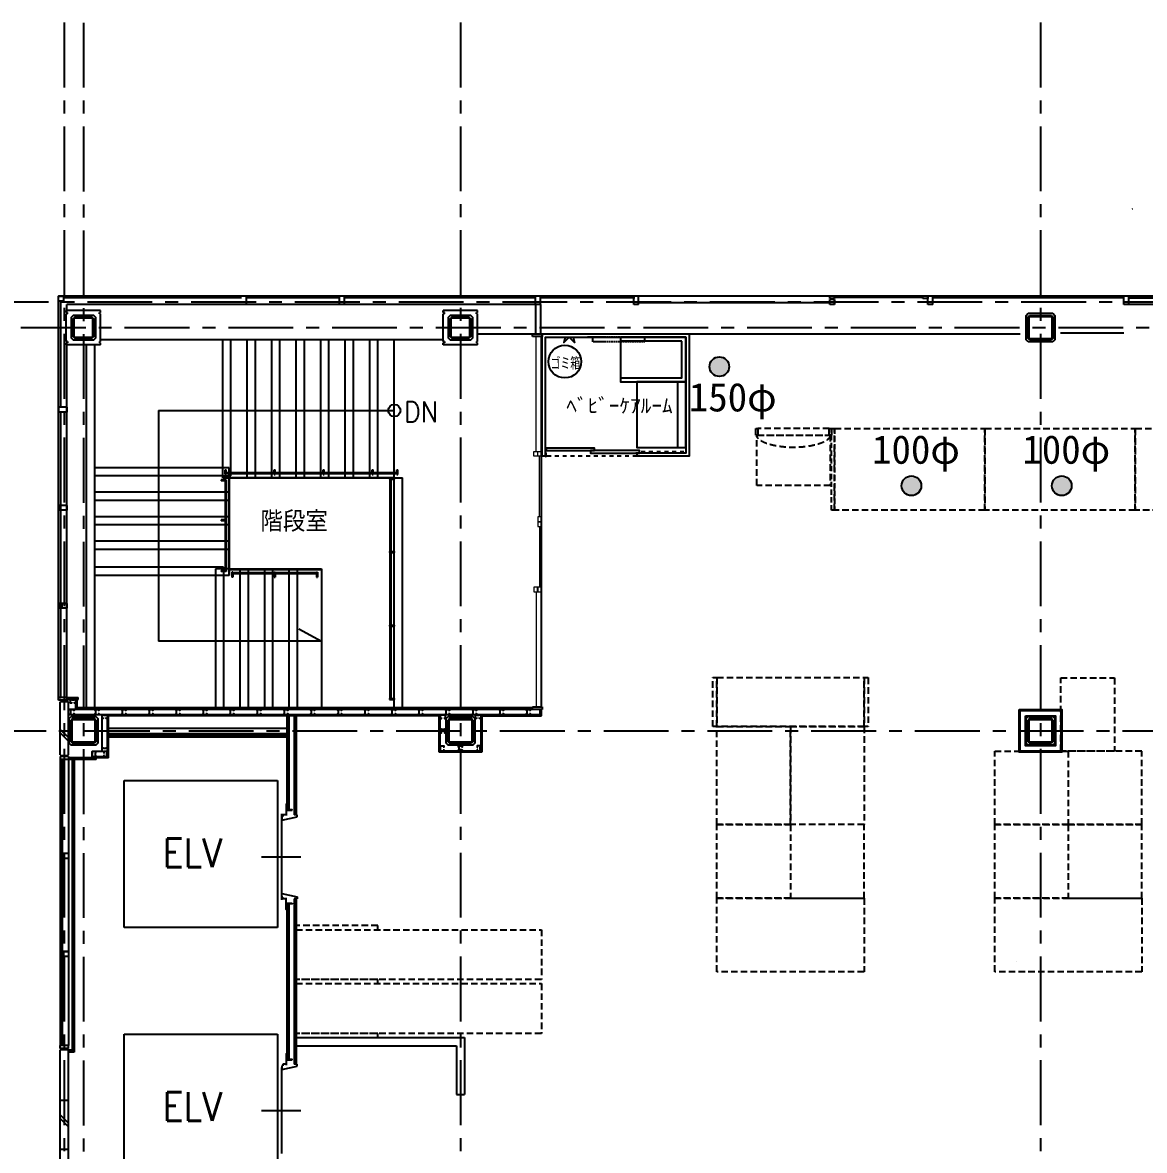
# Model space of a CAD drawing. Extents: x -119186 to 81257, y 1814 to 147180.
# Drawn here: x 24789 to 38522, y 41106 to 54908 of the extents above; entities that cross this region are included whole.
import ezdxf
from ezdxf.enums import TextEntityAlignment as Align

# ---------------------------------------------------------------- set-up
doc = ezdxf.new("R2010")
doc.units = 0
doc.header["$LTSCALE"] = 12.7
doc.header["$MEASUREMENT"] = 0
for name, pattern in [('CENTER', [2, 1.25, -0.25, 0.25, -0.25]), ('DASHED1', [2.5, 1.25, -1.25]), ('HIDDEN', [4.724409, 3.149606, -1.574803]), ('HIDDEN2', [0.1875, 0.125, -0.0625])]:
    doc.linetypes.add(name, pattern=pattern)
for name, color, linetype in [('80_SHELL_TEXT', 7, 'CONTINUOUS'), ('A_建築', 8, 'CONTINUOUS'), ('A_建築（下図）', 8, 'CONTINUOUS'), ('A_建築（什器）', 8, 'CONTINUOUS'), ('A_建築（新設・仕上げ）', 2, 'CONTINUOUS'), ('A_建築（軽鉄下地）', 8, 'CONTINUOUS'), ('A_記述', 3, 'CONTINUOUS'), ('A_通り芯', 8, 'CENTER'), ('ZZ-OBJE', 3, 'CONTINUOUS'), ('冷設', 8, 'HIDDEN')]:
    doc.layers.add(name, color=color, linetype=linetype)
doc.layers.add('A_排水用スリーブ', color=5, linetype='CONTINUOUS', true_color=0x0000ff)
doc.styles.add('ROMANS', font='romans.shx', dxfattribs={"bigfont": 'bigfont.shx'})
doc.styles.get("Standard").update_dxf_attribs({"font": 'txt', "bigfont": 'BIGFONT.SHX'})
doc.styles.add('Standard-A', font='romans.shx', dxfattribs={"bigfont": 'extfont2.shx'})
doc.styles.add('ゴシック', font='MS Gothic.ttf', dxfattribs={"height": 4})

msp = doc.modelspace()

# ---------------------------------------------------------------- hatches: boundary and pattern name
at = {"layer": 'A_排水用スリーブ'}
h = msp.add_hatch(color=256, dxfattribs=at)
h.dxf.hatch_style = 1
h.paths.add_polyline_path([(33438.3, 50696.9, 1), (33198.3, 50696.9, 1)])
h = msp.add_hatch(color=256, dxfattribs=at)
h.dxf.hatch_style = 1
h.paths.add_polyline_path([(35789.6, 49239.9, 1), (35549.6, 49239.9, 1)])
h = msp.add_hatch(color=256, dxfattribs=at)
h.dxf.hatch_style = 1
h.paths.add_polyline_path([(37629.6, 49239.9, 1), (37389.6, 49239.9, 1)])

# ---------------------------------------------------------------- linework, layer by layer
at = {"layer": 'A_建築', "color": 8, "lineweight": 13}
for points in [[(31074.6, 49659.9), (31074.6, 51064.9)], [(31118.6, 48859.9), (31118.6, 49599.9)], [(31118.6, 48739.9), (31118.6, 47999.9)], [(31074.6, 47939.9), (31074.6, 46534.9)]]:
    msp.add_lwpolyline(points, dxfattribs=at)
at = {"layer": 'A_建築', "color": 8, "lineweight": 25}
msp.add_lwpolyline([(31139.6, 46534.9), (31139.6, 51064.9)], dxfattribs=at)
at = {"layer": 'A_建築', "color": 8, "lineweight": 13}
for points in [[(31049.6, 49659.9), (31091.1, 49659.9), (31091.1, 49599.9), (31049.6, 49599.9)], [(31097.6, 49659.9), (31139.6, 49659.9), (31139.6, 49599.9), (31097.6, 49599.9)], [(31139.6, 48739.9), (31139.6, 48799.9), (31097.6, 48799.9), (31139.6, 48799.9), (31139.6, 48859.9), (31097.6, 48859.9), (31097.6, 48799.9), (31097.6, 48739.9)], [(31049.6, 47939.9), (31091.1, 47939.9), (31091.1, 47999.9), (31049.6, 47999.9)], [(31097.6, 47939.9), (31139.6, 47939.9), (31139.6, 47999.9), (31097.6, 47999.9)]]:
    msp.add_lwpolyline(points, close=True, dxfattribs=at)
at = {"layer": 'A_建築', "color": 8}
for centre, end in [((38373.7, 52622.8), 138.4786), ((31149.6, 48896.3), 180)]:
    msp.add_arc(centre, 0.5, 90, end, dxfattribs=at)
at = {"layer": 'A_建築（下図）', "color": 8, "linetype": 'Continuous'}
for p, q in [((73399.6, 51559.9), (25229.6, 51559.9)), ((25229.6, 46649.9), (25229.6, 51559.9)), ((25259.6, 50199.9), (25259.6, 51499.9)), ((27469.6, 51539.9), (25289.6, 51539.9)), ((27529.6, 51559.9), (27469.6, 51559.9)), ((27529.6, 51459.9), (27529.6, 51559.9)), ((27529.6, 51459.9), (27529.6, 51559.9)), ((28669.6, 51539.9), (27529.6, 51539.9)), ((28729.6, 51559.9), (28669.6, 51559.9)), ((28669.6, 51459.9), (28669.6, 51559.9)), ((28729.6, 51459.9), (28729.6, 51559.9)), ((28729.6, 51459.9), (28729.6, 51559.9)), ((31069.6, 51539.9), (28729.6, 51539.9)), ((31129.6, 51559.9), (31069.6, 51559.9)), ((31069.6, 51459.9), (31069.6, 51559.9)), ((31129.6, 51459.9), (31129.6, 51559.9)), ((31129.6, 51459.9), (31129.6, 51559.9)), ((32269.6, 51539.9), (31129.6, 51539.9)), ((32329.6, 51559.9), (32269.6, 51559.9)), ((32269.6, 51459.9), (32269.6, 51559.9)), ((32269.6, 51529.9), (32269.6, 51559.9)), ((32269.6, 51529.9), (32269.6, 51559.9)), ((32269.6, 51559.9), (32269.6, 51529.9)), ((32329.6, 51459.9), (32329.6, 51559.9)), ((32329.6, 51459.9), (32329.6, 51559.9)), ((34669.6, 51529.9), (34669.6, 51559.9)), ((34729.6, 51559.9), (34669.6, 51559.9)), ((34729.6, 51529.9), (34669.6, 51529.9)), ((34729.6, 51519.9), (34669.6, 51519.9)), ((34669.6, 51459.9), (34669.6, 51519.9)), ((34729.6, 51529.9), (34729.6, 51559.9)), ((34729.6, 51529.9), (34729.6, 51559.9)), ((34729.6, 51559.9), (34729.6, 51529.9)), ((35809.6, 51544.9), (34729.6, 51544.9)), ((34729.6, 51459.9), (34729.6, 51519.9)), ((34729.6, 51459.9), (34729.6, 51519.9)), ((34729.6, 51519.9), (34729.6, 51459.9)), ((35809.6, 51529.9), (35809.6, 51559.9)), ((35869.6, 51559.9), (35809.6, 51559.9)), ((35869.6, 51529.9), (35809.6, 51529.9)), ((35929.6, 51559.9), (35869.6, 51559.9)), ((35869.6, 51459.9), (35869.6, 51559.9)), ((35869.6, 51529.9), (35869.6, 51559.9)), ((35869.6, 51529.9), (35869.6, 51559.9)), ((35869.6, 51559.9), (35869.6, 51529.9)), ((35929.6, 51459.9), (35929.6, 51559.9)), ((35929.6, 51459.9), (35929.6, 51559.9)), ((38269.6, 51539.9), (35929.6, 51539.9)), ((38329.6, 51559.9), (38269.6, 51559.9)), ((38269.6, 51459.9), (38269.6, 51559.9)), ((38329.6, 51459.9), (38329.6, 51559.9)), ((38329.6, 51459.9), (38329.6, 51559.9)), ((38329.6, 51539.9), (39469.6, 51539.9)), ((25324.8, 51359.9), (25324.8, 51384.9)), ((25744.8, 51384.9), (25324.8, 51384.9)), ((25339.8, 51359.9), (25324.8, 51359.9)), ((28669.6, 51459.9), (25329.6, 51459.9)), ((25329.6, 51384.9), (25329.6, 51459.9)), ((25339.8, 51344.9), (25339.8, 51359.9)), ((25744.8, 51359.9), (25729.8, 51359.9)), ((25729.8, 51344.9), (25729.8, 51359.9)), ((25744.8, 51359.9), (25744.8, 51384.9)), ((27529.6, 51459.9), (27469.6, 51459.9)), ((28729.6, 51459.9), (28669.6, 51459.9)), ((31069.6, 51459.9), (28729.6, 51459.9)), ((29939.6, 51359.9), (29939.6, 51384.9)), ((30359.6, 51384.9), (29939.6, 51384.9)), ((29954.6, 51359.9), (29939.6, 51359.9)), ((29954.6, 51344.9), (29954.6, 51359.9)), ((30359.6, 51359.9), (30344.6, 51359.9)), ((30344.6, 51344.9), (30344.6, 51359.9)), ((30359.6, 51359.9), (30359.6, 51384.9)), ((31129.6, 51459.9), (31069.6, 51459.9)), ((31069.6, 51459.9), (31069.6, 51099.9)), ((31129.6, 51459.9), (31129.6, 51099.9)), ((32329.6, 51459.9), (32269.6, 51459.9)), ((34669.6, 51479.9), (32329.6, 51479.9)), ((34729.6, 51459.9), (34669.6, 51459.9)), ((35929.6, 51459.9), (35869.6, 51459.9)), ((38329.6, 51459.9), (38269.6, 51459.9)), ((73399.6, 51459.9), (38329.6, 51459.9)), ((25324.8, 51004.9), (25324.8, 51344.9)), ((25339.8, 51344.9), (25324.8, 51344.9)), ((25744.8, 51344.9), (25729.8, 51344.9)), ((25744.8, 51004.9), (25744.8, 51344.9)), ((29939.6, 51004.9), (29939.6, 51344.9)), ((29954.6, 51344.9), (29939.6, 51344.9)), ((30359.6, 51344.9), (30344.6, 51344.9)), ((30359.6, 51004.9), (30359.6, 51344.9)), ((37099.6, 51307.9), (37116.6, 51324.9)), ((37099.6, 51041.9), (37099.6, 51307.9)), ((37111.6, 51307.9), (37116.6, 51312.9)), ((37111.6, 51041.9), (37111.6, 51307.9)), ((37116.6, 51324.9), (37382.6, 51324.9)), ((37116.6, 51312.9), (37382.6, 51312.9)), ((37382.6, 51324.9), (37399.6, 51307.9)), ((37382.6, 51312.9), (37387.6, 51307.9)), ((37387.6, 51307.9), (37387.6, 51041.9)), ((37399.6, 51307.9), (37399.6, 51041.9)), ((30359.6, 51099.9), (31029.6, 51099.9)), ((31029.6, 51064.9), (31029.6, 51099.9)), ((31029.6, 51099.9), (31149.6, 51099.9)), ((31089.6, 51099.9), (31131.6, 51099.9)), ((31149.6, 51099.9), (31149.6, 51064.9)), ((31149.6, 51099.9), (36999.6, 51099.9)), ((37494.6, 51109.9), (38269.6, 51109.9)), ((25339.8, 51004.9), (25324.8, 51004.9)), ((25324.8, 50964.9), (25324.8, 50989.9)), ((25339.8, 50989.9), (25324.8, 50989.9)), ((25744.8, 50964.9), (25324.8, 50964.9)), ((25329.6, 46649.9), (25329.6, 50964.9)), ((25339.8, 51004.9), (25339.8, 50989.9)), ((25669.6, 50964.9), (25669.6, 46522.4)), ((25744.8, 51004.9), (25729.8, 51004.9)), ((25729.8, 51004.9), (25729.8, 50989.9)), ((25744.8, 50989.9), (25729.8, 50989.9)), ((25734.6, 51029.9), (29939.6, 51029.9)), ((25744.8, 50964.9), (25744.8, 50989.9)), ((27239.6, 49335.9), (27239.6, 51029.9)), ((27539.6, 49335.9), (27539.6, 51029.9)), ((27839.6, 49335.9), (27839.6, 51029.9)), ((28139.6, 49335.9), (28139.6, 51029.9)), ((28439.6, 49335.9), (28439.6, 51029.9)), ((28739.6, 49335.9), (28739.6, 51029.9)), ((29039.6, 49335.9), (29039.6, 51029.9)), ((29339.6, 46522.4), (29339.6, 51029.9)), ((29954.6, 51004.9), (29939.6, 51004.9)), ((29939.6, 50964.9), (29939.6, 50989.9)), ((29954.6, 50989.9), (29939.6, 50989.9)), ((30359.6, 50964.9), (29939.6, 50964.9)), ((29954.6, 51004.9), (29954.6, 50989.9)), ((30359.6, 51004.9), (30344.6, 51004.9)), ((30344.6, 51004.9), (30344.6, 50989.9)), ((30359.6, 50989.9), (30344.6, 50989.9)), ((30359.6, 50964.9), (30359.6, 50989.9)), ((31149.6, 51064.9), (31029.6, 51064.9)), ((37116.6, 51024.9), (37099.6, 51041.9)), ((37116.6, 51036.9), (37111.6, 51041.9)), ((37382.6, 51036.9), (37116.6, 51036.9)), ((37382.6, 51024.9), (37116.6, 51024.9)), ((37399.6, 51041.9), (37382.6, 51024.9)), ((37387.6, 51041.9), (37382.6, 51036.9)), ((37382.6, 51036.9), (37382.6, 51036.9)), ((37382.6, 51024.9), (37382.6, 51024.9)), ((25229.6, 50199.9), (25229.6, 50139.9)), ((25329.6, 50199.9), (25229.6, 50199.9)), ((25329.6, 50199.9), (25229.6, 50199.9)), ((25329.6, 50139.9), (25229.6, 50139.9)), ((25259.6, 46649.9), (25259.6, 50139.9)), ((25329.6, 50199.9), (25329.6, 50139.9)), ((27269.6, 49435.9), (27281.6, 49435.9)), ((27269.6, 49375.9), (27269.6, 49435.9)), ((27281.6, 49375.9), (27281.6, 49435.9)), ((27869.6, 49435.9), (27881.6, 49435.9)), ((27869.6, 49375.9), (27869.6, 49435.9)), ((27881.6, 49375.9), (27881.6, 49435.9)), ((28469.6, 49435.9), (28481.6, 49435.9)), ((28469.6, 49375.9), (28469.6, 49435.9)), ((28481.6, 49375.9), (28481.6, 49435.9)), ((29069.6, 49435.9), (29081.6, 49435.9)), ((29069.6, 49375.9), (29069.6, 49435.9)), ((29081.6, 49375.9), (29081.6, 49435.9)), ((29369.6, 49435.9), (29381.6, 49435.9)), ((29369.6, 49375.9), (29369.6, 49435.9)), ((29381.6, 49375.9), (29381.6, 49435.9)), ((27239.6, 49359.9), (25669.6, 49359.9)), ((27219.6, 49311.9), (27219.6, 49299.9)), ((27279.6, 49311.9), (27219.6, 49311.9)), ((27279.6, 49299.9), (27219.6, 49299.9)), ((27239.6, 49341.9), (29339.6, 49341.9)), ((27239.6, 49335.9), (29339.6, 49335.9)), ((27269.6, 49375.9), (27281.6, 49375.9)), ((27269.6, 49299.9), (27269.6, 48204.4)), ((27279.6, 49311.9), (27279.6, 49299.9)), ((27279.6, 49299.9), (27279.6, 48204.4)), ((27869.6, 49395.9), (27281.6, 49395.9)), ((27869.6, 49385.9), (27281.6, 49385.9)), ((27313.6, 49335.9), (27313.6, 48142.4)), ((27319.6, 49335.9), (27319.6, 48142.4)), ((27869.6, 49375.9), (27881.6, 49375.9)), ((28469.6, 49395.9), (27881.6, 49395.9)), ((28469.6, 49385.9), (27881.6, 49385.9)), ((28469.6, 49375.9), (28481.6, 49375.9)), ((29069.6, 49395.9), (28481.6, 49395.9)), ((29069.6, 49385.9), (28481.6, 49385.9)), ((29069.6, 49375.9), (29081.6, 49375.9)), ((29369.6, 49395.9), (29081.6, 49395.9)), ((29369.6, 49385.9), (29081.6, 49385.9)), ((29279.6, 49334.4), (29279.6, 49322.4)), ((29279.6, 49334.4), (29339.6, 49334.4)), ((29279.6, 49322.4), (29339.6, 49322.4)), ((29289.6, 48434.4), (29289.6, 49322.4)), ((29299.6, 48434.4), (29299.6, 49322.4)), ((29339.6, 49334.4), (29339.6, 49322.4)), ((29369.6, 49375.9), (29381.6, 49375.9)), ((27313.6, 49059.9), (25669.6, 49059.9)), ((25229.6, 48999.9), (25229.6, 48939.9)), ((25329.6, 48999.9), (25229.6, 48999.9)), ((25329.6, 48999.9), (25229.6, 48999.9)), ((25329.6, 48939.9), (25229.6, 48939.9)), ((25329.6, 48999.9), (25329.6, 48939.9)), ((27319.6, 48759.9), (25669.6, 48759.9)), ((27219.6, 48821.9), (27219.6, 48809.9)), ((27279.6, 48821.9), (27219.6, 48821.9)), ((27279.6, 48809.9), (27219.6, 48809.9)), ((27279.6, 48821.9), (27279.6, 48809.9)), ((27319.6, 48459.9), (25669.6, 48459.9)), ((29279.6, 48434.4), (29279.6, 48422.4)), ((29279.6, 48434.4), (29339.6, 48434.4)), ((29279.6, 48422.4), (29339.6, 48422.4)), ((29289.6, 47534.4), (29289.6, 48422.4)), ((29299.6, 47534.4), (29299.6, 48422.4)), ((29339.6, 48434.4), (29339.6, 48422.4)), ((27219.6, 48204.4), (27219.6, 48192.4)), ((27279.6, 48204.4), (27219.6, 48204.4)), ((27279.6, 48192.4), (27219.6, 48192.4)), ((27279.6, 48204.4), (27279.6, 48192.4)), ((27319.6, 48222.4), (28449.6, 48222.4)), ((27319.6, 48216.4), (28449.6, 48216.4)), ((27361.6, 48182.4), (27349.6, 48182.4)), ((27349.6, 48182.4), (27349.6, 48122.4)), ((27361.6, 48182.4), (27361.6, 48122.4)), ((27869.6, 48172.4), (27361.6, 48172.4)), ((27549.6, 48222.4), (27549.6, 46522.4)), ((27849.6, 48222.4), (27849.6, 46522.4)), ((27869.6, 48182.4), (27881.6, 48182.4)), ((27869.6, 48182.4), (27869.6, 48122.4)), ((27881.6, 48182.4), (27881.6, 48122.4)), ((28387.6, 48172.4), (27881.6, 48172.4)), ((28149.6, 48222.4), (28149.6, 46522.4)), ((28387.6, 48182.4), (28399.6, 48182.4)), ((28387.6, 48182.4), (28387.6, 48122.4)), ((28399.6, 48182.4), (28399.6, 48122.4)), ((28449.6, 48222.4), (28449.6, 46522.4)), ((27319.6, 48142.4), (25679.6, 48142.4)), ((27249.6, 48142.4), (27249.6, 46522.4)), ((27361.6, 48122.4), (27349.6, 48122.4)), ((27869.6, 48162.4), (27361.6, 48162.4)), ((27869.6, 48122.4), (27881.6, 48122.4)), ((28387.6, 48162.4), (27881.6, 48162.4)), ((28387.6, 48122.4), (28399.6, 48122.4)), ((25259.6, 47799.9), (25229.6, 47799.9)), ((25259.6, 47799.9), (25229.6, 47799.9)), ((25229.6, 47799.9), (25259.6, 47799.9)), ((25229.6, 47799.9), (25229.6, 47739.9)), ((25259.6, 47799.9), (25259.6, 47739.9)), ((25269.6, 47799.9), (25269.6, 47739.9)), ((25329.6, 47799.9), (25269.6, 47799.9)), ((25329.6, 47799.9), (25269.6, 47799.9)), ((25269.6, 47799.9), (25329.6, 47799.9)), ((25329.6, 47799.9), (25329.6, 47739.9)), ((25259.6, 47739.9), (25229.6, 47739.9)), ((25329.6, 47739.9), (25269.6, 47739.9)), ((29279.6, 47534.4), (29279.6, 47522.4)), ((29279.6, 47534.4), (29339.6, 47534.4)), ((29279.6, 47522.4), (29339.6, 47522.4)), ((29289.6, 46634.4), (29289.6, 47522.4)), ((29299.6, 46634.4), (29299.6, 47522.4)), ((29339.6, 47534.4), (29339.6, 47522.4)), ((25229.6, 46614.9), (25229.6, 46649.9)), ((25329.6, 46649.9), (25229.6, 46649.9)), ((25259.6, 46649.9), (25229.6, 46649.9)), ((25259.6, 46649.9), (25229.6, 46649.9)), ((25229.6, 46649.9), (25259.6, 46649.9)), ((25329.6, 46614.9), (25229.6, 46614.9)), ((25329.6, 46614.9), (25229.6, 46614.9)), ((25249.6, 46591.9), (25257.6, 46599.9)), ((25249.6, 45947.9), (25249.6, 46591.9)), ((25257.6, 46599.9), (25341.6, 46599.9)), ((25329.6, 46614.9), (25329.6, 46649.9)), ((25329.6, 46649.9), (25469.6, 46649.9)), ((25329.6, 46624.9), (25469.6, 46624.9)), ((25341.6, 46599.9), (25349.6, 46591.9)), ((25349.6, 45947.9), (25349.6, 46591.9)), ((25439.6, 46502.4), (25439.6, 46624.9)), ((25447.6, 46502.4), (25447.6, 46624.9)), ((25459.6, 46522.4), (25459.6, 46624.9)), ((31029.6, 46522.4), (25459.6, 46522.4)), ((25469.6, 46624.9), (25469.6, 46649.9)), ((29279.6, 46634.4), (29279.6, 46622.4)), ((29279.6, 46634.4), (29339.6, 46634.4)), ((29279.6, 46622.4), (29339.6, 46622.4)), ((29339.6, 46634.4), (29339.6, 46622.4)), ((31029.6, 46499.9), (31029.6, 46534.9)), ((31029.6, 46534.9), (31149.6, 46534.9)), ((31149.6, 46534.9), (31149.6, 46499.9)), ((31029.6, 46502.4), (25349.6, 46502.4)), ((31127.1, 46437.4), (25349.6, 46437.4)), ((31029.6, 46510.4), (25447.6, 46510.4)), ((25762.1, 45987.4), (25762.1, 46437.4)), ((25827.1, 45922.4), (25827.1, 46437.4)), ((25839.6, 45909.9), (25839.6, 46424.9)), ((29889.6, 46424.9), (25839.6, 46424.9)), ((29889.6, 45979.9), (29889.6, 46424.9)), ((29902.1, 46057.4), (29902.1, 46437.4)), ((30397.1, 46437.4), (30397.1, 45992.4)), ((30409.6, 46424.9), (30409.6, 45979.9)), ((30409.6, 46424.9), (31139.6, 46424.9)), ((31149.6, 46499.9), (31029.6, 46499.9)), ((31127.1, 46437.4), (31127.1, 46499.9)), ((31139.6, 46424.9), (31139.6, 46499.9)), ((25249.6, 46258.7), (25349.6, 46158.7)), ((25249.6, 46214.4), (25349.6, 46114.4)), ((25762.1, 45987.4), (25642.3, 45987.4)), ((25642.3, 45922.4), (25642.3, 45987.4)), ((30409.6, 45979.9), (29889.6, 45979.9)), ((30397.1, 45992.4), (29902.1, 45992.4)), ((25249.6, 45947.9), (25257.6, 45939.9)), ((25249.6, 45924.9), (25249.6, 45889.9)), ((25349.6, 45924.9), (25249.6, 45924.9)), ((25349.6, 45889.9), (25249.6, 45889.9)), ((25349.6, 45889.9), (25249.6, 45889.9)), ((25249.6, 45889.9), (25249.6, 42389.9)), ((25257.6, 45939.9), (25341.6, 45939.9)), ((25279.6, 42389.9), (25279.6, 45889.9)), ((25341.6, 45939.9), (25349.6, 45947.9)), ((25349.6, 45924.9), (25349.6, 45889.9)), ((25689.6, 45909.9), (25349.6, 45909.9)), ((25689.6, 45889.9), (25349.6, 45889.9)), ((25349.6, 45889.9), (25349.6, 42389.9)), ((25827.1, 45922.4), (25642.3, 45922.4)), ((25642.3, 45909.9), (25642.3, 45922.4)), ((25839.6, 45909.9), (25642.3, 45909.9)), ((25689.6, 45889.9), (25689.6, 45909.9)), ((26033.7, 45632), (27908.7, 45632)), ((26033.7, 43832), (26033.7, 45632)), ((27908.7, 45632), (27908.7, 43832)), ((27959.7, 45226), (27959.7, 44172)), ((25249.6, 44739.9), (25249.6, 44679.9)), ((25349.6, 44739.9), (25249.6, 44739.9)), ((25349.6, 44739.9), (25249.6, 44739.9)), ((25249.6, 44739.9), (25249.6, 44679.9)), ((25349.6, 44739.9), (25249.6, 44739.9)), ((25349.6, 44739.9), (25249.6, 44739.9)), ((25349.6, 44739.9), (25349.6, 44679.9)), ((25349.6, 44739.9), (25349.6, 44679.9)), ((25349.6, 44679.9), (25249.6, 44679.9)), ((25349.6, 44679.9), (25249.6, 44679.9)), ((27713.7, 44699), (28193.7, 44699)), ((27908.7, 43832), (26033.7, 43832)), ((25279.6, 43539.9), (25249.6, 43539.9)), ((25279.6, 43539.9), (25249.6, 43539.9)), ((25249.6, 43539.9), (25279.6, 43539.9)), ((25249.6, 43539.9), (25249.6, 43479.9)), ((25279.6, 43479.9), (25249.6, 43479.9)), ((25279.6, 43539.9), (25279.6, 43479.9)), ((25289.6, 43539.9), (25289.6, 43479.9)), ((25349.6, 43539.9), (25289.6, 43539.9)), ((25349.6, 43539.9), (25289.6, 43539.9)), ((25289.6, 43539.9), (25349.6, 43539.9)), ((25349.6, 43479.9), (25289.6, 43479.9)), ((25349.6, 43539.9), (25349.6, 43479.9)), ((26033.7, 42527.9), (27908.7, 42527.9)), ((26033.7, 40727.9), (26033.7, 42527.9)), ((27908.7, 42527.9), (27908.7, 40727.9)), ((25249.6, 42354.9), (25249.6, 42389.9)), ((25349.6, 42389.9), (25249.6, 42389.9)), ((25349.6, 42354.9), (25349.6, 42389.9)), ((25349.6, 42354.9), (25249.6, 42354.9)), ((25249.6, 42331.9), (25257.6, 42339.9)), ((25249.6, 24448.1), (25249.6, 42331.9)), ((25257.6, 42339.9), (25341.6, 42339.9)), ((25341.6, 42339.9), (25349.6, 42331.9)), ((25349.6, 24540.4), (25349.6, 42331.9)), ((27959.7, 42121.9), (27959.7, 41067.9)), ((25349.3, 41716.1), (25249.3, 41716.1)), ((27713.7, 41594.9), (28193.7, 41594.9)), ((25249.6, 41539.6), (25349.6, 41439.6)), ((25249.6, 41495.2), (25349.6, 41395.2)), ((25349.3, 41116.1), (25249.3, 41116.1))]:
    msp.add_line(p, q, dxfattribs=at)
at = {"layer": 'A_建築（下図）', "color": 8}
for p, q in [((37074.6, 51324.9), (37099.6, 51349.9)), ((37099.6, 51349.9), (37399.6, 51349.9)), ((37099.6, 51349.9), (37099.6, 51349.9)), ((37399.6, 51349.9), (37424.6, 51324.9)), ((37074.6, 51024.9), (37074.6, 51324.9)), ((37424.6, 51324.9), (37424.6, 51024.9)), ((25569.6, 50964.9), (25569.6, 46522.4)), ((27339.6, 49359.9), (27339.6, 51029.9)), ((27639.6, 49335.9), (27639.6, 51029.9)), ((27939.6, 49335.9), (27939.6, 51029.9)), ((28239.6, 49335.9), (28239.6, 51029.9)), ((28539.6, 49335.9), (28539.6, 51029.9)), ((28839.6, 49335.9), (28839.6, 51029.9)), ((29139.6, 49335.9), (29139.6, 51029.9)), ((37099.6, 50999.9), (37074.6, 51024.9)), ((37399.6, 50999.9), (37099.6, 50999.9)), ((37424.6, 51024.9), (37399.6, 50999.9)), ((27319.6, 49459.9), (25669.6, 49459.9)), ((27319.6, 49335.9), (27319.6, 49459.9)), ((27239.6, 49359.9), (27339.6, 49359.9)), ((29339.6, 49335.9), (29439.6, 49335.9)), ((29439.6, 46522.4), (29439.6, 49335.9)), ((27313.6, 49159.9), (25669.6, 49159.9)), ((27319.6, 48859.9), (25669.6, 48859.9)), ((27319.6, 48559.9), (25669.6, 48559.9)), ((27249.6, 48242.4), (25679.6, 48242.4)), ((27149.6, 48222.4), (27149.6, 46522.4)), ((27319.6, 48222.4), (27149.6, 48222.4)), ((27249.6, 48242.4), (27249.6, 48142.4)), ((27449.6, 48222.4), (27449.6, 46522.4)), ((27749.6, 48222.4), (27749.6, 46522.4)), ((28049.6, 48222.4), (28049.6, 46522.4))]:
    msp.add_line(p, q, dxfattribs=at)
at = {"layer": 'A_建築（下図）', "color": 8, "linetype": 'Continuous', "flags": 128}
for points in [[(25289.6, 51499.9), (25229.6, 51499.9), (25229.6, 51559.9), (25289.6, 51559.9), (25289.6, 51499.9)], [(25426.8, 51049.9), (25642.8, 51049.9), (25659.8, 51066.9), (25659.8, 51282.9), (25642.8, 51299.9), (25426.8, 51299.9), (25409.8, 51282.9), (25409.8, 51066.9), (25426.8, 51049.9)], [(25426.8, 51058.9), (25642.8, 51058.9), (25650.8, 51066.9), (25650.8, 51282.9), (25642.8, 51290.9), (25426.8, 51290.9), (25418.8, 51282.9), (25418.8, 51066.9), (25426.8, 51058.9)], [(30041.6, 51049.9), (30257.6, 51049.9), (30274.6, 51066.9), (30274.6, 51282.9), (30257.6, 51299.9), (30041.6, 51299.9), (30024.6, 51282.9), (30024.6, 51066.9), (30041.6, 51049.9)], [(30041.6, 51058.9), (30257.6, 51058.9), (30265.6, 51066.9), (30265.6, 51282.9), (30257.6, 51290.9), (30041.6, 51290.9), (30033.6, 51282.9), (30033.6, 51066.9), (30041.6, 51058.9)], [(25667.8, 46089.9), (25401.8, 46089.9), (25384.8, 46106.9), (25384.8, 46372.9), (25401.8, 46389.9), (25667.8, 46389.9), (25684.8, 46372.9), (25684.8, 46106.9), (25667.8, 46089.9)], [(25667.8, 46101.9), (25401.8, 46101.9), (25396.8, 46106.9), (25396.8, 46372.9), (25401.8, 46377.9), (25667.8, 46377.9), (25672.8, 46372.9), (25672.8, 46106.9), (25667.8, 46101.9)], [(30282.6, 46089.9), (30016.6, 46089.9), (29999.6, 46106.9), (29999.6, 46372.9), (30016.6, 46389.9), (30282.6, 46389.9), (30299.6, 46372.9), (30299.6, 46106.9), (30282.6, 46089.9)], [(30282.6, 46089.9), (30016.6, 46089.9), (29999.6, 46106.9), (29999.6, 46372.9), (30016.6, 46389.9), (30282.6, 46389.9), (30299.6, 46372.9), (30299.6, 46106.9), (30282.6, 46089.9)], [(30282.6, 46089.9), (30016.6, 46089.9), (29999.6, 46106.9), (29999.6, 46372.9), (30016.6, 46389.9), (30282.6, 46389.9), (30299.6, 46372.9), (30299.6, 46106.9), (30282.6, 46089.9)], [(30282.6, 46101.9), (30016.6, 46101.9), (30011.6, 46106.9), (30011.6, 46372.9), (30016.6, 46377.9), (30282.6, 46377.9), (30287.6, 46372.9), (30287.6, 46106.9), (30282.6, 46101.9)], [(30282.6, 46101.9), (30016.6, 46101.9), (30011.6, 46106.9), (30011.6, 46372.9), (30016.6, 46377.9), (30282.6, 46377.9), (30287.6, 46372.9), (30287.6, 46106.9), (30282.6, 46101.9)], [(30282.6, 46101.9), (30016.6, 46101.9), (30011.6, 46106.9), (30011.6, 46372.9), (30016.6, 46377.9), (30282.6, 46377.9), (30287.6, 46372.9), (30287.6, 46106.9), (30282.6, 46101.9)], [(37382.6, 46089.9), (37116.6, 46089.9), (37099.6, 46106.9), (37099.6, 46372.9), (37116.6, 46389.9), (37382.6, 46389.9), (37399.6, 46372.9), (37399.6, 46106.9), (37382.6, 46089.9)], [(37382.6, 46101.9), (37116.6, 46101.9), (37111.6, 46106.9), (37111.6, 46372.9), (37116.6, 46377.9), (37382.6, 46377.9), (37387.6, 46372.9), (37387.6, 46106.9), (37382.6, 46101.9)]]:
    msp.add_lwpolyline(points, close=True, dxfattribs=at)
at = {"layer": 'A_建築（下図）', "color": 8, "flags": 128}
for points in [[(25409.8, 51024.9), (25659.8, 51024.9), (25684.8, 51049.9), (25684.8, 51299.9), (25659.8, 51324.9), (25409.8, 51324.9), (25384.8, 51299.9), (25384.8, 51049.9), (25409.8, 51024.9)], [(30024.6, 51024.9), (30274.6, 51024.9), (30299.6, 51049.9), (30299.6, 51299.9), (30274.6, 51324.9), (30024.6, 51324.9), (29999.6, 51299.9), (29999.6, 51049.9), (30024.6, 51024.9)], [(25384.8, 46414.9), (25684.8, 46414.9), (25709.8, 46389.9), (25709.8, 46089.9), (25684.8, 46064.9), (25384.8, 46064.9), (25359.8, 46089.9), (25359.8, 46389.9), (25384.8, 46414.9)], [(29999.6, 46414.9), (30299.6, 46414.9), (30324.6, 46389.9), (30324.6, 46089.9), (30299.6, 46064.9), (29999.6, 46064.9), (29974.6, 46089.9), (29974.6, 46389.9), (29999.6, 46414.9)], [(37099.6, 46414.9), (37399.6, 46414.9), (37424.6, 46389.9), (37424.6, 46089.9), (37399.6, 46064.9), (37099.6, 46064.9), (37074.6, 46089.9), (37074.6, 46389.9), (37099.6, 46414.9)]]:
    msp.add_lwpolyline(points, close=True, dxfattribs=at)
at = {"layer": 'A_建築（下図）', "color": 8, "linetype": 'Continuous', "flags": 128}
for points in [[(25389.6, 46589.9), (25389.6, 46579.9), (25374.6, 46579.9), (25374.6, 46624.9), (25389.6, 46624.9), (25392.6, 46619.9), (25421.6, 46619.9), (25424.6, 46624.9), (25439.6, 46624.9), (25439.6, 46579.9), (25424.6, 46579.9), (25424.6, 46589.9)], [(25409.6, 46452.4), (25419.6, 46452.4), (25419.6, 46437.4), (25374.6, 46437.4), (25374.6, 46452.4), (25379.6, 46455.4), (25379.6, 46484.4), (25374.6, 46487.4), (25374.6, 46502.4), (25419.6, 46502.4), (25419.6, 46487.4), (25409.6, 46487.4)], [(25714.6, 46452.4), (25724.6, 46452.4), (25724.6, 46437.4), (25679.6, 46437.4), (25679.6, 46452.4), (25684.6, 46455.4), (25684.6, 46484.4), (25679.6, 46487.4), (25679.6, 46502.4), (25724.6, 46502.4), (25724.6, 46487.4), (25714.6, 46487.4)], [(25777.1, 46402.4), (25777.1, 46392.4), (25762.1, 46392.4), (25762.1, 46437.4), (25777.1, 46437.4), (25780.1, 46432.4), (25809.1, 46432.4), (25812.1, 46437.4), (25827.1, 46437.4), (25827.1, 46392.4), (25812.1, 46392.4), (25812.1, 46402.4)], [(26044.6, 46452.4), (26054.6, 46452.4), (26054.6, 46437.4), (26009.6, 46437.4), (26009.6, 46452.4), (26014.6, 46455.4), (26014.6, 46484.4), (26009.6, 46487.4), (26009.6, 46502.4), (26054.6, 46502.4), (26054.6, 46487.4), (26044.6, 46487.4)], [(26374.6, 46452.4), (26384.6, 46452.4), (26384.6, 46437.4), (26339.6, 46437.4), (26339.6, 46452.4), (26344.6, 46455.4), (26344.6, 46484.4), (26339.6, 46487.4), (26339.6, 46502.4), (26384.6, 46502.4), (26384.6, 46487.4), (26374.6, 46487.4)], [(26704.6, 46452.4), (26714.6, 46452.4), (26714.6, 46437.4), (26669.6, 46437.4), (26669.6, 46452.4), (26674.6, 46455.4), (26674.6, 46484.4), (26669.6, 46487.4), (26669.6, 46502.4), (26714.6, 46502.4), (26714.6, 46487.4), (26704.6, 46487.4)], [(27034.6, 46452.4), (27044.6, 46452.4), (27044.6, 46437.4), (26999.6, 46437.4), (26999.6, 46452.4), (27004.6, 46455.4), (27004.6, 46484.4), (26999.6, 46487.4), (26999.6, 46502.4), (27044.6, 46502.4), (27044.6, 46487.4), (27034.6, 46487.4)], [(27364.6, 46452.4), (27374.6, 46452.4), (27374.6, 46437.4), (27329.6, 46437.4), (27329.6, 46452.4), (27334.6, 46455.4), (27334.6, 46484.4), (27329.6, 46487.4), (27329.6, 46502.4), (27374.6, 46502.4), (27374.6, 46487.4), (27364.6, 46487.4)], [(27694.6, 46452.4), (27704.6, 46452.4), (27704.6, 46437.4), (27659.6, 46437.4), (27659.6, 46452.4), (27664.6, 46455.4), (27664.6, 46484.4), (27659.6, 46487.4), (27659.6, 46502.4), (27704.6, 46502.4), (27704.6, 46487.4), (27694.6, 46487.4)], [(28024.6, 46452.4), (28034.6, 46452.4), (28034.6, 46437.4), (27989.6, 46437.4), (27989.6, 46452.4), (27994.6, 46455.4), (27994.6, 46484.4), (27989.6, 46487.4), (27989.6, 46502.4), (28034.6, 46502.4), (28034.6, 46487.4), (28024.6, 46487.4)], [(28354.6, 46452.4), (28364.6, 46452.4), (28364.6, 46437.4), (28319.6, 46437.4), (28319.6, 46452.4), (28324.6, 46455.4), (28324.6, 46484.4), (28319.6, 46487.4), (28319.6, 46502.4), (28364.6, 46502.4), (28364.6, 46487.4), (28354.6, 46487.4)], [(28684.6, 46452.4), (28694.6, 46452.4), (28694.6, 46437.4), (28649.6, 46437.4), (28649.6, 46452.4), (28654.6, 46455.4), (28654.6, 46484.4), (28649.6, 46487.4), (28649.6, 46502.4), (28694.6, 46502.4), (28694.6, 46487.4), (28684.6, 46487.4)], [(29014.6, 46452.4), (29024.6, 46452.4), (29024.6, 46437.4), (28979.6, 46437.4), (28979.6, 46452.4), (28984.6, 46455.4), (28984.6, 46484.4), (28979.6, 46487.4), (28979.6, 46502.4), (29024.6, 46502.4), (29024.6, 46487.4), (29014.6, 46487.4)], [(29344.6, 46452.4), (29354.6, 46452.4), (29354.6, 46437.4), (29309.6, 46437.4), (29309.6, 46452.4), (29314.6, 46455.4), (29314.6, 46484.4), (29309.6, 46487.4), (29309.6, 46502.4), (29354.6, 46502.4), (29354.6, 46487.4), (29344.6, 46487.4)], [(29674.6, 46452.4), (29684.6, 46452.4), (29684.6, 46437.4), (29639.6, 46437.4), (29639.6, 46452.4), (29644.6, 46455.4), (29644.6, 46484.4), (29639.6, 46487.4), (29639.6, 46502.4), (29684.6, 46502.4), (29684.6, 46487.4), (29674.6, 46487.4)], [(29952.1, 46402.4), (29952.1, 46392.4), (29967.1, 46392.4), (29967.1, 46437.4), (29952.1, 46437.4), (29949.1, 46432.4), (29920.1, 46432.4), (29917.1, 46437.4), (29902.1, 46437.4), (29902.1, 46392.4), (29917.1, 46392.4), (29917.1, 46402.4)], [(30004.6, 46452.4), (30014.6, 46452.4), (30014.6, 46437.4), (29969.6, 46437.4), (29969.6, 46452.4), (29974.6, 46455.4), (29974.6, 46484.4), (29969.6, 46487.4), (29969.6, 46502.4), (30014.6, 46502.4), (30014.6, 46487.4), (30004.6, 46487.4)], [(30334.6, 46452.4), (30344.6, 46452.4), (30344.6, 46437.4), (30299.6, 46437.4), (30299.6, 46452.4), (30304.6, 46455.4), (30304.6, 46484.4), (30299.6, 46487.4), (30299.6, 46502.4), (30344.6, 46502.4), (30344.6, 46487.4), (30334.6, 46487.4)], [(30347.1, 46402.4), (30347.1, 46392.4), (30332.1, 46392.4), (30332.1, 46437.4), (30347.1, 46437.4), (30350.1, 46432.4), (30379.1, 46432.4), (30382.1, 46437.4), (30397.1, 46437.4), (30397.1, 46392.4), (30382.1, 46392.4), (30382.1, 46402.4)], [(30664.6, 46452.4), (30674.6, 46452.4), (30674.6, 46437.4), (30629.6, 46437.4), (30629.6, 46452.4), (30634.6, 46455.4), (30634.6, 46484.4), (30629.6, 46487.4), (30629.6, 46502.4), (30674.6, 46502.4), (30674.6, 46487.4), (30664.6, 46487.4)], [(30994.6, 46452.4), (31004.6, 46452.4), (31004.6, 46437.4), (30959.6, 46437.4), (30959.6, 46452.4), (30964.6, 46455.4), (30964.6, 46484.4), (30959.6, 46487.4), (30959.6, 46502.4), (31004.6, 46502.4), (31004.6, 46487.4), (30994.6, 46487.4)], [(29952.1, 46227.4), (29952.1, 46217.4), (29967.1, 46217.4), (29967.1, 46262.4), (29952.1, 46262.4), (29949.1, 46257.4), (29920.1, 46257.4), (29917.1, 46262.4), (29902.1, 46262.4), (29902.1, 46217.4), (29917.1, 46217.4), (29917.1, 46227.4)], [(25652.3, 45937.4), (25642.3, 45937.4), (25642.3, 45922.4), (25687.3, 45922.4), (25687.3, 45937.4), (25682.3, 45940.4), (25682.3, 45969.4), (25687.3, 45972.4), (25687.3, 45987.4), (25642.3, 45987.4), (25642.3, 45972.4), (25652.3, 45972.4)], [(25777.1, 45997.4), (25777.1, 45987.4), (25762.1, 45987.4), (25762.1, 46032.4), (25777.1, 46032.4), (25780.1, 46027.4), (25809.1, 46027.4), (25812.1, 46032.4), (25827.1, 46032.4), (25827.1, 45987.4), (25812.1, 45987.4), (25812.1, 45997.4)], [(25792.1, 45937.4), (25782.1, 45937.4), (25782.1, 45922.4), (25827.1, 45922.4), (25827.1, 45937.4), (25822.1, 45940.4), (25822.1, 45969.4), (25827.1, 45972.4), (25827.1, 45987.4), (25782.1, 45987.4), (25782.1, 45972.4), (25792.1, 45972.4)], [(29937.1, 46007.4), (29947.1, 46007.4), (29947.1, 45992.4), (29902.1, 45992.4), (29902.1, 46007.4), (29907.1, 46010.4), (29907.1, 46039.4), (29902.1, 46042.4), (29902.1, 46057.4), (29947.1, 46057.4), (29947.1, 46042.4), (29937.1, 46042.4)], [(30162.1, 46007.4), (30172.1, 46007.4), (30172.1, 45992.4), (30127.1, 45992.4), (30127.1, 46007.4), (30132.1, 46010.4), (30132.1, 46039.4), (30127.1, 46042.4), (30127.1, 46057.4), (30172.1, 46057.4), (30172.1, 46042.4), (30162.1, 46042.4)], [(30362.1, 46007.4), (30352.1, 46007.4), (30352.1, 45992.4), (30397.1, 45992.4), (30397.1, 46007.4), (30392.1, 46010.4), (30392.1, 46039.4), (30397.1, 46042.4), (30397.1, 46057.4), (30352.1, 46057.4), (30352.1, 46042.4), (30362.1, 46042.4)]]:
    msp.add_lwpolyline(points, dxfattribs=at)
at = {"layer": 'A_建築（什器）', "color": 8, "linetype": 'DASHED1', "ltscale": 0.3}
for p, q in [((32406.5, 51059.9), (31703.4, 51059.9)), ((31770.6, 51001.5), (31770.6, 51059.9)), ((32406.5, 51001.5), (31770.6, 51001.5)), ((32406.5, 51001.5), (32406.5, 51059.9))]:
    msp.add_line(p, q, dxfattribs=at)
at = {"layer": 'A_建築（什器）', "color": 8}
for p, q in [((32809.6, 49709.9), (32809.6, 50509.9)), ((32306.6, 49639.9), (32306.6, 49599.9)), ((28137.1, 42487), (30199.6, 42487)), ((28137.1, 42387), (30099.6, 42387)), ((30099.6, 42387), (30099.6, 41789.9)), ((30199.6, 42487), (30199.6, 41789.9))]:
    msp.add_line(p, q, dxfattribs=at)
at = {"layer": 'A_建築（什器）', "color": 8, "linetype": 'DASHED1', "ltscale": 3}
for p, q in [((32306.6, 49599.9), (31189.6, 49599.9)), ((32884.6, 49654.9), (32339.6, 49654.9))]:
    msp.add_line(p, q, dxfattribs=at)
at = {"layer": 'A_建築（什器）', "color": 8, "linetype": 'HIDDEN2', "ltscale": 50}
for p, q in [((28137.1, 43857), (28137.1, 42512)), ((28137.1, 43807), (31139.7, 43807)), ((31139.7, 43807), (31139.7, 43197)), ((31139.7, 43197), (28137.1, 43197)), ((28137.1, 43147), (31139.7, 43147)), ((28137.1, 42537), (28137.1, 43147)), ((31139.7, 43147), (31139.7, 42537)), ((31139.7, 42537), (28137.1, 42537))]:
    msp.add_line(p, q, dxfattribs=at)
at = {"layer": 'A_建築（什器）', "color": 8}
for points in [[(31189.6, 49599.9), (31149.6, 49599.9), (31149.6, 51099.9), (32949.6, 51099.9)], [(32949.6, 51099.9), (32949.6, 49599.9), (32306.6, 49599.9)], [(31189.6, 49599.9), (31189.6, 51059.9), (32909.6, 51059.9), (32909.6, 49639.9), (32296.6, 49639.9)], [(31431.6, 51059.9), (31414.4, 50992.8), (31480.1, 51059.9)], [(31528.3, 51059.9), (31545.6, 50992.8), (31480.1, 51059.9)], [(31189.6, 49599.9), (31199.6, 49599.8), (31199.6, 49639.9), (31189.6, 49639.9)]]:
    msp.add_lwpolyline(points, dxfattribs=at)
for points in [[(32909.6, 51059.9), (32109.6, 51059.9), (32109.6, 50509.9), (32909.6, 50509.9)], [(32859.6, 51009.9), (32109.6, 51009.9), (32109.6, 50559.9), (32859.6, 50559.9)], [(32909.6, 50509.9), (32309.6, 50509.9), (32309.6, 49709.9), (32909.6, 49709.9)], [(31199.6, 49699.9), (31199.6, 49669.9), (31789.6, 49669.9), (31789.6, 49699.9)], [(31739.6, 49669.9), (31739.6, 49639.9), (32339.6, 49639.9), (32339.6, 49669.9)]]:
    msp.add_lwpolyline(points, close=True, dxfattribs=at)
at = {"layer": 'A_建築（什器）', "color": 8, "linetype": 'HIDDEN2', "ltscale": 50}
for points in [[(33789.6, 49860), (33763.6, 49860), (33763.6, 49940), (33789.6, 49940)], [(34676.6, 49244), (33776.6, 49244), (33776.6, 49860), (34676.6, 49860)], [(34663.6, 49940), (33789.6, 49940), (33789.6, 49860), (34663.6, 49860)], [(34689.6, 49860), (34663.6, 49860), (34663.6, 49940), (34689.6, 49940)], [(34729.6, 49940), (36569.6, 49940), (36569.6, 48940), (34729.6, 48940)], [(36569.6, 49940), (38409.6, 49940), (38409.6, 48940), (36569.6, 48940)], [(38409.6, 49940), (40249.6, 49940), (40249.6, 48940), (38409.6, 48940)], [(33239.1, 46892.4), (33289.1, 46892.4), (33289.1, 46292.4), (33239.1, 46292.4)], [(33289.1, 46892.4), (35089.1, 46892.4), (35089.1, 46292.4), (33289.1, 46292.4)], [(35089.1, 46892.4), (35139.1, 46892.4), (35139.1, 46292.4), (35089.1, 46292.4)], [(37497.1, 46887.4), (38157.1, 46887.4), (38157.1, 45992.4), (37497.1, 45992.4)], [(33289.1, 46292.4), (34189.1, 46292.4), (34189.1, 45092.4), (33289.1, 45092.4)], [(34189.1, 46292.4), (35089.1, 46292.4), (35089.1, 45092.4), (34189.1, 45092.4)], [(36689.1, 45992.4), (37589.1, 45992.4), (37589.1, 45092.4), (36689.1, 45092.4)], [(37589.1, 45092.4), (38489.1, 45092.4), (38489.1, 45992.4), (37589.1, 45992.4)], [(33289.1, 45092.4), (34189.1, 45092.4), (34189.1, 44192.4), (33289.1, 44192.4)], [(34189.1, 44192.4), (35089.1, 44192.4), (35089.1, 45092.4), (34189.1, 45092.4)], [(37589.1, 44192.4), (36689.1, 44192.4), (36689.1, 45092.4), (37589.1, 45092.4)], [(38489.1, 45092.4), (37589.1, 45092.4), (37589.1, 44192.4), (38489.1, 44192.4)], [(33289.1, 44192.4), (35089.1, 44192.4), (35089.1, 43292.4), (33289.1, 43292.4)], [(36689.1, 44192.4), (38489.1, 44192.4), (38489.1, 43292.4), (36689.1, 43292.4)], [(28137.1, 43807), (29137.1, 43807), (29137.1, 43857), (28137.1, 43857)], [(28137.1, 43147), (29137.1, 43147), (29137.1, 43197), (28137.1, 43197)], [(28137.1, 42487), (29137.1, 42487), (29137.1, 42537), (28137.1, 42537)]]:
    msp.add_lwpolyline(points, close=True, dxfattribs=at)
at = {"layer": 'A_建築（什器）', "color": 8, "linetype": 'HIDDEN2', "ltscale": 40}
msp.add_lwpolyline([(34689.6, 49940), (34729.6, 49940), (34729.6, 48940.1), (34689.6, 48940.1)], close=True, dxfattribs=at)
at = {"layer": 'A_建築（什器）', "color": 8}
msp.add_circle((31426.5, 50758.5), 200, dxfattribs=at)
at = {"layer": 'A_建築（什器）', "color": 8, "linetype": 'HIDDEN2', "ltscale": 50, "extrusion": (0, 0, -1)}
msp.add_ellipse((34226.4, 49861.2), major_axis=(-450, -0.8), ratio=0.3386667, start_param=3.1544186, end_param=6.281353, dxfattribs=at)
at = {"layer": 'A_建築（新設・仕上げ）', "color": 8}
for p, q in [((28022.1, 46424.9), (28022.1, 45274)), ((28137.1, 46424.9), (28137.1, 45214)), ((25839.6, 46186.4), (28022.1, 46186.4)), ((25839.6, 46165.4), (28022.1, 46165.4)), ((25422.9, 45889.9), (25422.9, 42307)), ((28137.1, 44184), (28137.1, 42159.9)), ((28022.1, 44124), (28022.1, 42219.9)), ((25422.9, 42307), (25349.6, 42307)), ((30099.6, 41789.9), (30199.6, 41789.9))]:
    msp.add_line(p, q, dxfattribs=at)
for points in [[(36989.6, 46499.9), (37509.6, 46499.9), (37509.6, 45979.9), (36989.6, 45979.9)], [(37002.1, 46487.4), (37497.1, 46487.4), (37497.1, 45992.4), (37002.1, 45992.4)]]:
    msp.add_lwpolyline(points, close=True, dxfattribs=at)
at = {"layer": 'A_建築（軽鉄下地）', "color": 8, "ltscale": 50}
for p, q in [((28034.6, 46424.9), (28034.6, 45274)), ((28047.1, 46424.9), (28047.1, 45274)), ((28112.1, 46424.9), (28112.1, 45214)), ((28124.6, 46424.9), (28124.6, 45214)), ((25839.6, 46272.4), (28022.1, 46272.4)), ((25839.6, 46207.4), (28022.1, 46207.4)), ((25397.9, 45889.9), (25397.9, 42332)), ((25410.4, 45889.9), (25410.4, 42319.5)), ((28112.1, 44184), (28112.1, 42159.9)), ((28124.6, 44184), (28124.6, 42159.9)), ((28034.6, 44124), (28034.6, 42219.9)), ((28047.1, 44124), (28047.1, 42219.9)), ((25397.9, 42332), (25349.6, 42332)), ((25410.4, 42319.5), (25349.6, 42319.5))]:
    msp.add_line(p, q, dxfattribs=at)
at = {"layer": 'A_建築（軽鉄下地）', "color": 8}
msp.add_lwpolyline([(37067.1, 46422.4), (37432.1, 46422.4), (37432.1, 46057.4), (37067.1, 46057.4)], close=True, dxfattribs=at)
at = {"layer": 'A_排水用スリーブ'}
for centre in [(33318.3, 50696.9), (35669.6, 49239.9), (37509.6, 49239.9)]:
    msp.add_circle(centre, 120, dxfattribs=at)
at = {"layer": 'A_記述', "color": 8}
for p, q in [((26454.6, 50160.9), (26454.6, 47339.9)), ((26454.6, 50160.9), (29339.6, 50160.9)), ((28172, 47488.4), (28449.6, 47339.9)), ((28449.6, 47339.9), (26454.6, 47339.9))]:
    msp.add_line(p, q, dxfattribs=at)
msp.add_circle((29339.6, 50160.9), 74.4, dxfattribs=at)
at = {"layer": 'A_通り芯', "color": 8, "ltscale": 50}
for p, q in [((25299.6, 54908.3), (25299.6, 17613.6)), ((25534.8, 54905.4), (25534.8, 17613.6)), ((30149.6, 54908.3), (30149.6, 17613.6)), ((37249.6, 54908.3), (37249.6, 17613.6)), ((21773.5, 51489.9), (78908.4, 51489.9)), ((23498.5, 51174.9), (78908.4, 51174.9)), ((21742.7, 46239.9), (78877.6, 46239.9))]:
    msp.add_line(p, q, dxfattribs=at)
at = {"layer": 'ZZ-OBJE', "color": 8, "linetype": 'Continuous'}
for p, q in [((27975.6, 45194), (27962.6, 45194)), ((27962.6, 45194), (27962.6, 45149)), ((27962.6, 45149), (28152.1, 45189)), ((28016.1, 45214), (27975.6, 45214)), ((27975.6, 45214), (27975.6, 45194)), ((28016.1, 45268), (28016.1, 45202.7)), ((28152.1, 45214), (28112.1, 45214)), ((28152.1, 45189), (28152.1, 45214)), ((27962.6, 44204), (27962.6, 44249)), ((27962.6, 44249), (28152.1, 44209)), ((27975.6, 44204), (27962.6, 44204)), ((27975.6, 44184), (27975.6, 44204)), ((28016.1, 44184), (27975.6, 44184)), ((28016.1, 44130), (28016.1, 44195.4)), ((28152.1, 44184), (28112.1, 44184)), ((28152.1, 44209), (28152.1, 44184)), ((27975.6, 42139.9), (27962.6, 42139.9)), ((27962.6, 42139.9), (27962.6, 42094.9)), ((27962.6, 42094.9), (28152.1, 42134.9)), ((28016.1, 42159.9), (27975.6, 42159.9)), ((27975.6, 42159.9), (27975.6, 42139.9)), ((28016.1, 42213.9), (28016.1, 42148.5)), ((28152.1, 42159.9), (28112.1, 42159.9)), ((28152.1, 42134.9), (28152.1, 42159.9))]:
    msp.add_line(p, q, dxfattribs=at)
at = {"layer": 'ZZ-OBJE', "color": 8}
for points in [[(28091.1, 45268), (28091.1, 45274), (28022.1, 45274), (28022.1, 45343), (28016.1, 45343), (28016.1, 45268)], [(28091.1, 44130), (28091.1, 44124), (28022.1, 44124), (28022.1, 44055), (28016.1, 44055), (28016.1, 44130)], [(28091.1, 42213.9), (28091.1, 42219.9), (28022.1, 42219.9), (28022.1, 42288.9), (28016.1, 42288.9), (28016.1, 42213.9)]]:
    msp.add_lwpolyline(points, close=True, dxfattribs=at)

# ---------------------------------------------------------------- texts
at = {"layer": '80_SHELL_TEXT', "color": 8}
msp.add_text('階段室', height=250, dxfattribs=at).set_placement((27700.6, 48677.9))
at = {"layer": 'A_建築（什器）', "color": 8, "width": 0.7}
msp.add_text('ゴミ箱', height=150, rotation=0.19569, dxfattribs=at).set_placement((31251.5, 50811), align=Align.TOP_LEFT)
at = {"layer": 'A_建築（什器）', "color": 8, "style": 'ROMANS'}
msp.add_text('ﾍﾞﾋﾞｰｹｱﾙｰﾑ', height=200, dxfattribs=at).set_placement((31445.7, 50113))
at = {"layer": 'A_排水用スリーブ', "style": 'ゴシック'}
for s, p in [('150φ', (32944.2, 50149.3)), ('100φ', (35187, 49509)), ('100φ', (37027, 49509))]:
    msp.add_text(s, height=350, dxfattribs=at).set_placement(p)
at = {"layer": 'A_記述', "color": 8, "style": 'Standard-A', "width": 0.9}
for s, height, p in [('DN', 250, (29458.4, 50019.8)), ('ELV', 350, (26504.5, 44571.5)), ('ELV', 350, (26504.5, 41467.4))]:
    msp.add_text(s, height=height, dxfattribs=at).set_placement(p)
at = {"layer": '冷設', "color": 8, "ltscale": 3, "flags": 1}
for tag, s in [('______', ''), ('____', ''), ('__', 'H')]:
    msp.add_attdef(tag, (36959.4, 43416.1), s, height=0.18, rotation=90, dxfattribs=at)

doc.saveas('drawing.dxf')
